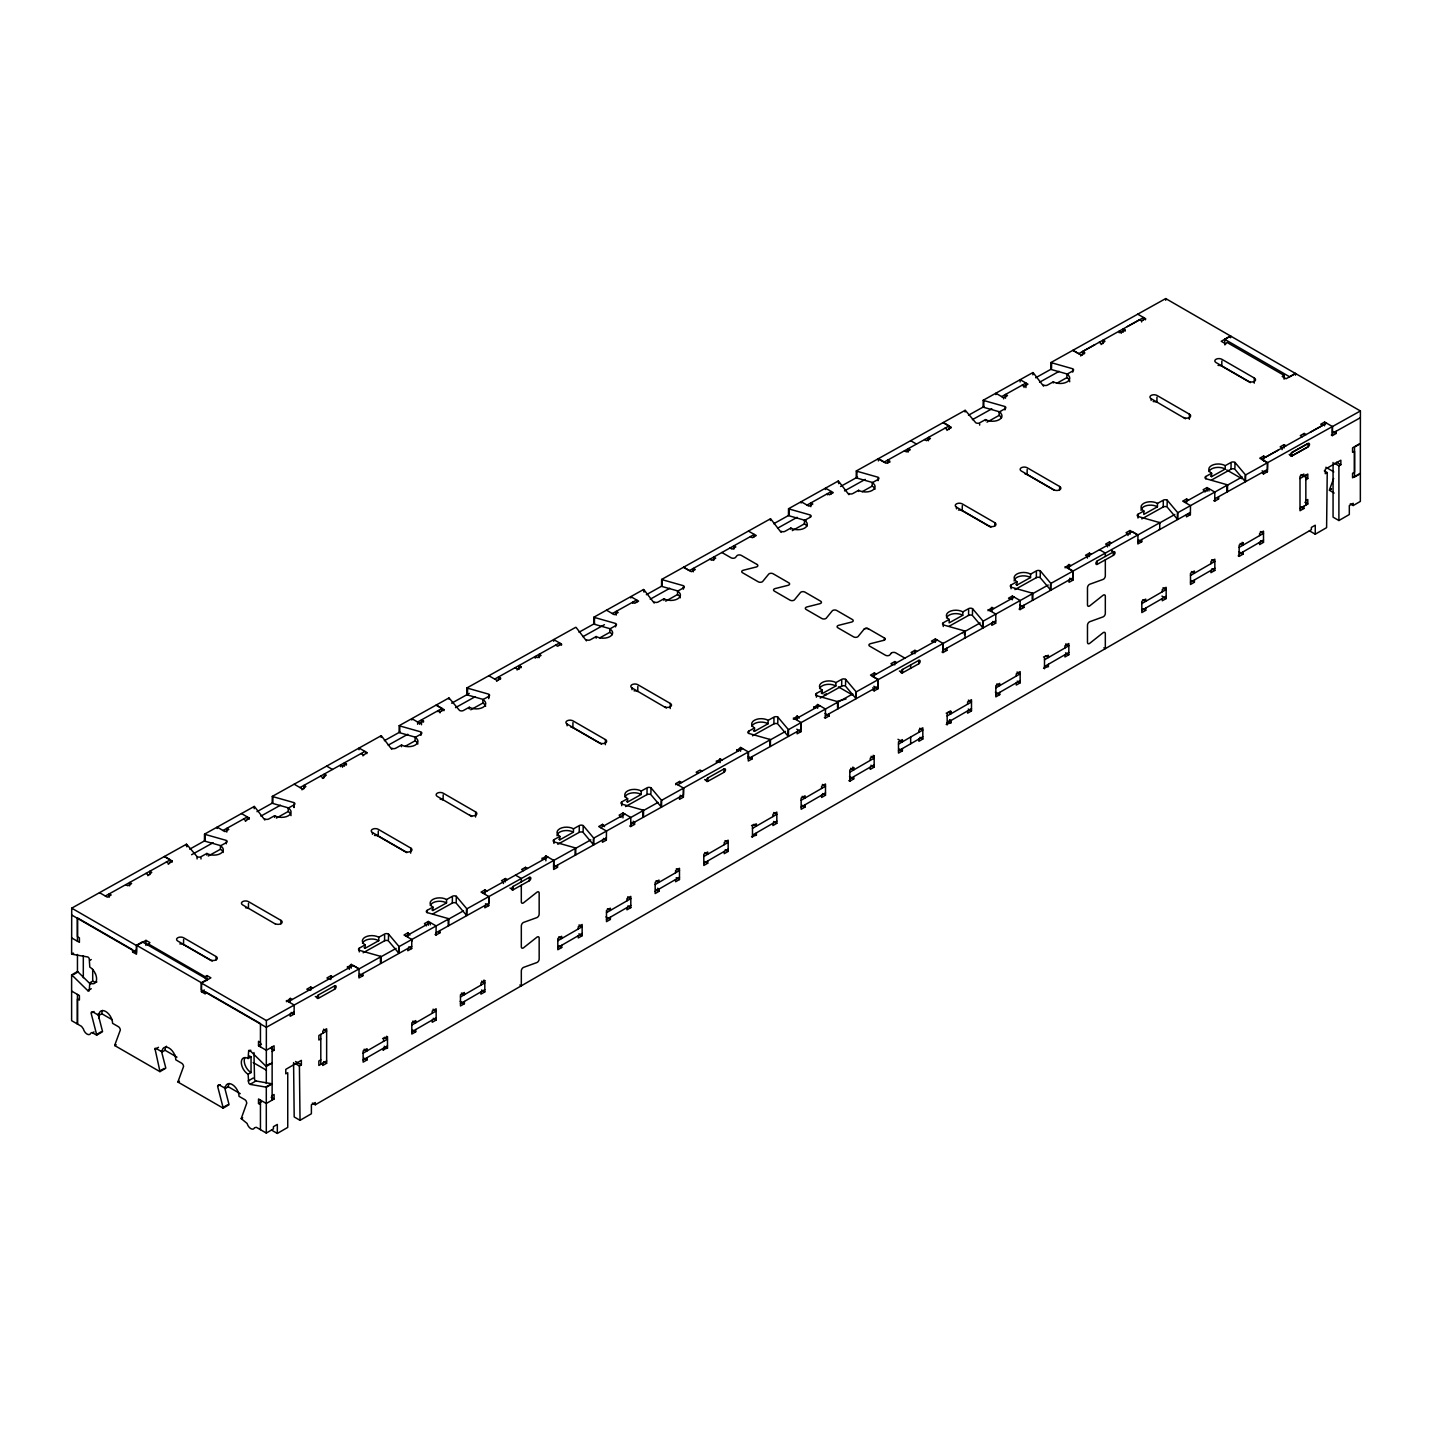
<?xml version="1.0" encoding="UTF-8"?>
<svg xmlns="http://www.w3.org/2000/svg" width="1432" height="1432" viewBox="0 0 1432 1432"><rect width="100%" height="100%" fill="white"/><g stroke="black" fill="none" stroke-linecap="round" stroke-linejoin="round"><path stroke-width="1.5" d="M521.302 881.861L521.32 878.496L515.466 875.131M217.127 828.466L217.145 827.105L224.931 831.616L228.816 829.432L226.882 828.322L226.811 832.099M411.79 941.2L411.807 939.499L404.021 935.007L407.923 932.841L409.856 935.096M484.875 905.543L484.839 907.798L488.742 905.633L488.867 896.575L481.062 892.082L484.947 889.916L486.898 891.044M559.554 645.17L559.59 642.896L494.702 679.072M542.03 859.236L545.932 855.942L553.754 860.417L553.629 869.493L557.513 867.309L557.549 865.053M679.556 797.069L679.52 799.342L683.404 797.159L683.547 788.101L675.725 783.626L675.707 784.754M769.736 746.197A2.757 1.557 0.9 0 1 770.362 746.466L770.47 739.664L748.399 751.961L748.292 761.019L752.176 758.853L752.212 756.579M754.234 536.732L754.27 534.458L689.383 570.616L683.547 567.233L691.388 571.708L695.29 569.524L693.339 568.414L693.285 571.816M801.132 724.27L801.061 729.371L748.292 758.763L748.399 751.961L740.613 747.468L736.692 750.78M873.216 690.313L874.182 690.868L874.218 688.595L872.768 687.754M874.182 690.868L878.085 688.702L878.21 679.627L870.495 675.098L874.379 672.933L876.33 674.06M941.988 651.99L942.972 652.545L943.097 643.487L935.382 638.941L931.498 641.106L933.431 642.234M942.972 652.545L946.856 650.379L946.892 648.105M1143.577 319.784L1143.613 317.528L1127.396 326.55M1262.559 473.365L1263.543 473.92L1263.561 471.665L1262.111 470.824M1263.543 473.92L1267.427 471.755L1267.553 462.697L1360.4 410.966L1360.346 443.347L1352.56 447.84L1352.56 452.333L1354.511 451.205L1354.511 472.184L1352.56 473.312L1352.56 477.805L1360.346 473.312M1331.33 435.042L1332.315 435.614L1332.44 426.539L1324.618 422.064L1320.734 424.23L1322.685 425.358L1265.584 457.166L1263.633 456.038L1259.748 458.222L1267.535 462.715L1267.427 469.517L1214.73 498.873M1332.315 435.614L1336.199 433.431L1336.235 431.175M95.461 973.867L94.602 972.185A9.63 5.567 60 0 0 89.786 967.101L89.214 958.438A2.757 1.593 60 0 0 87.835 956.988L72.173 954.267A2.775 1.593 60 0 1 71.618 954.034L71.707 908.157L186.446 844.218A2.757 1.557 0.9 0 1 186.93 844.576L197.115 856.676L197.079 858.949M109.19 897.255L109.226 893.854L111.177 894.982L107.293 897.148L99.506 892.655M129.614 885.871L129.668 882.47L131.619 883.598L127.734 885.764L125.783 884.636M147.926 944.834L149.895 942.614L145.992 940.377L136.595 945.621L136.488 952.423L71.6 914.958M145.921 945.478L145.992 940.377M147.818 875.686L151.738 872.392L149.787 871.265L149.734 874.666M168.26 864.302L172.162 861.008L172.144 862.136M170.211 862.136L170.247 859.862L164.411 856.497L172.162 861.008M212.169 961.141L183.529 944.601L183.618 939.499M186.429 845.918L186.446 844.218M186.894 846.849L186.912 845.703M200.981 858.985L200.999 857.858M147.944 943.706L205.044 976.678L206.996 975.586L210.898 977.841L201.482 983.086L201.375 989.888L266.298 1027.335L294.079 1011.851M264.866 820.053L254.699 806.825A2.757 1.557 0.9 0 0 254.234 806.449L204.525 834.14L204.418 840.942A2.757 1.557 0.9 0 0 205.062 841.228L220.922 845.703M205.08 840.083L205.17 834.426A2.757 1.557 0.9 0 1 204.525 834.14M205.027 977.805L205.044 976.678M206.817 855.155L206.852 853.454A9.63 5.459 0.9 0 0 220.474 853.597A9.63 5.459 0.9 0 0 220.474 845.865L226.31 842.625A2.757 1.557 0.9 0 0 226.31 840.405L205.17 834.426M206.924 980.508L206.996 975.586M216.035 959.941L216.089 956.54L183.636 937.799A4.135 2.345 0.9 0 0 177.801 937.745A4.135 2.345 0.9 0 0 177.801 941.057L210.253 959.798A4.135 2.345 0.9 0 0 216.089 959.852A4.135 2.345 0.9 0 0 216.089 956.54M223.177 852.488A9.63 5.459 0.9 0 0 220.421 849.265L220.474 845.865M226.256 843.806L226.292 841.551M245.355 821.359L249.257 818.048L249.24 819.176M247.271 819.193L247.306 816.92L222.98 830.488M248.488 903.359L248.416 908.461A4.135 2.345 0.9 0 0 245.499 907.745M254.198 808.722L254.234 806.449M380.393 963.127A2.757 1.557 0.9 0 1 381.019 963.396L381.127 956.612L266.37 1020.551L266.298 1083.398M391.777 749.348L381.61 736.102A2.757 1.557 0.9 0 0 381.127 735.744L272.295 796.389L272.187 803.191A2.757 1.557 0.9 0 0 272.832 803.459L288.691 807.952M272.85 802.332L272.939 796.657A2.757 1.557 0.9 0 1 272.295 796.389M274.586 817.404L274.622 815.703A9.63 5.459 0.9 0 0 288.244 815.846A9.63 5.459 0.9 0 0 288.244 808.113L294.079 804.856A2.757 1.557 0.9 0 0 294.079 802.654L272.939 796.657M280.923 923.783L280.958 920.382L248.524 901.659A4.135 2.345 0.9 0 0 242.688 901.587A4.135 2.345 0.9 0 0 242.688 904.917L275.141 923.891M291 815.631A9.63 5.459 0.9 0 0 288.19 811.514L288.244 808.113M286.364 1001.684L290.284 998.39L292.235 999.518M290.231 1002.167L290.284 998.39M290.213 1014.017L290.177 1016.273L294.061 1014.107L294.204 1005.031L286.382 1000.556M294.007 807.558L294.061 803.782M294.043 807.129L294.079 804.856M301.937 789.82L305.857 786.526L303.906 785.398L303.853 788.799M310.672 990.407L310.726 987.006L312.659 988.116M318.477 994.882A2.058 1.199 -60 0 0 316.991 997.388A2.058 1.199 -60 0 0 318.423 998.283L334.64 989.243A2.058 1.199 -60 0 0 336.126 986.738A2.058 1.199 -60 0 0 334.694 985.842L318.459 994.9L318.405 998.301L315.291 996.493M322.379 778.435L326.281 775.124L324.348 774.014L324.294 777.415A2.058 1.199 -60 0 0 323.525 778.113M330.774 979.577L330.828 975.801L332.779 976.91M334.623 989.261L334.676 985.86M340.53 766.675L340.565 764.974L342.517 766.084L346.401 763.918L346.383 765.064M342.499 767.23L342.517 766.084M344.414 766.192L344.45 762.791L346.401 763.918M347.35 967.71L351.27 964.398L359.056 968.909L358.949 977.949L362.833 975.783L362.869 973.527M349.301 969.392L349.319 967.692L347.367 966.582M351.216 968.193L351.27 964.398M359.02 749.742L359.056 748.041L366.843 752.534L366.825 753.662M359.289 951.904L359.343 948.127L365.178 944.869A9.63 5.459 0.9 0 1 365.178 937.137A9.63 5.459 0.9 0 1 378.8 937.28L384.653 934.022A2.757 1.557 0.9 0 1 388.537 934.076L398.723 946.176A2.757 1.557 0.9 0 0 399.206 946.534L399.098 953.336A2.757 1.557 0.9 0 1 398.615 952.978L388.43 940.878A2.757 1.557 0.9 0 0 384.546 940.824L363.137 952.763M362.923 755.845L366.843 752.534M378.8 937.28L378.746 940.681L365.124 948.27L365.178 944.869M372.445 834.283L372.463 832.583A4.135 2.345 0.9 0 1 372.463 829.271A4.135 2.345 0.9 0 1 378.317 829.343L410.751 848.066A4.135 2.345 0.9 0 1 410.751 851.378A4.135 2.345 0.9 0 1 404.916 851.324L372.463 832.583M406.831 852.667L378.209 836.145L378.281 831.043M381.109 737.444L381.127 735.744M380.411 962L380.482 956.325L359.343 950.329A2.757 1.557 0.9 0 1 359.343 948.127M384.546 940.824L384.635 935.168M388.448 939.732L388.537 934.076M483.372 699.478L467.494 694.985A2.757 1.557 0.9 0 1 466.868 694.717L466.957 687.915A2.757 1.557 0.9 0 0 467.602 688.183L488.76 694.18A2.757 1.557 0.9 0 1 488.76 696.382L482.906 699.639A9.63 5.459 0.9 0 1 482.906 707.372A9.63 5.459 0.9 0 1 469.284 707.229L463.449 710.487A2.757 1.557 0.9 0 1 459.547 710.451L449.38 698.351A2.757 1.557 0.9 0 0 448.896 697.975L399.188 725.666L399.098 732.468A2.757 1.557 0.9 0 0 399.725 732.754L415.584 737.247M399.743 731.609L399.832 725.952A2.757 1.557 0.9 0 1 399.188 725.666M398.615 952.978L398.705 947.304M401.497 746.698L401.515 744.998A9.63 5.459 0.9 0 0 415.137 745.123A9.63 5.459 0.9 0 0 415.137 737.408L420.99 734.151A2.757 1.557 0.9 0 0 420.99 731.931L399.832 725.952M407.869 936.618L407.923 932.841M407.816 948.467L407.78 950.741L411.682 948.575L411.807 939.499M411.79 720.01L411.807 718.649L419.594 723.142L423.496 720.976L423.478 722.104M410.68 853.168L410.751 848.066M417.84 744.014A9.63 5.459 0.9 0 0 415.083 740.809L415.137 737.408M417.625 724.288L417.661 722.014L441.987 708.464L441.951 710.72M419.576 724.27L419.594 723.142M420.936 735.332L420.972 733.077M421.473 724.753L421.545 719.848L423.496 720.976M426.396 925.878L424.463 923.622L428.365 921.456L436.151 925.949L436.008 935.024L435.042 934.452M448.162 925.376A2.757 1.557 0.9 0 1 448.789 925.645L448.896 918.843A2.757 1.557 0.9 0 0 448.252 918.574L427.112 912.578L427.112 910.376L432.947 907.118A9.63 5.459 0.9 0 1 432.947 899.385A9.63 5.459 0.9 0 1 446.569 899.529L452.423 896.271A2.757 1.557 0.9 0 1 456.307 896.307L466.492 908.407A2.757 1.557 0.9 0 0 466.975 908.783L466.868 915.567A2.757 1.557 0.9 0 1 466.385 915.209L456.199 903.109A2.757 1.557 0.9 0 0 452.315 903.073L432.84 913.92M428.293 925.233L428.365 921.456M430.262 924.839L430.298 922.584L405.972 936.134M446.569 899.529L446.533 902.93L432.894 910.519L432.947 907.118M438.067 711.758L438.085 710.63L440.036 711.758L443.938 709.574L443.92 710.72M440.018 712.885L440.036 711.758M436.008 935.024L439.892 932.841L439.928 930.585M443.168 794.885L443.097 799.987A4.135 2.345 0.9 0 0 440.161 799.271M448.878 699.12L448.896 697.975M448.18 924.231L448.252 918.574M452.315 903.073L452.405 897.399M456.217 901.981L456.307 896.307M467.512 693.858L467.602 688.183M469.266 708.93L469.284 707.229M466.385 915.209L466.474 909.535M475.567 817.028L475.639 811.926L443.186 793.185A4.135 2.345 0.9 0 0 437.351 793.131A4.135 2.345 0.9 0 0 437.351 796.443L471.719 816.509M485.609 706.262A9.63 5.459 0.9 0 0 482.87 703.04L482.906 699.639M484.893 893.693L484.947 889.916M488.706 697.581L488.742 695.308M488.724 698.655L488.76 696.382M488.849 896.593L488.742 903.377L436.044 932.751M496.618 681.346L500.52 678.052L500.502 679.18M498.533 680.325L498.569 676.924L500.52 678.052M503.42 883.526L503.438 881.826L501.504 880.698L505.389 878.532L507.34 879.66M505.335 881.933L505.389 878.532M513.157 886.426A2.058 1.199 -60 0 0 511.672 888.932A2.058 1.199 -60 0 0 513.103 889.809L529.285 880.787A2.058 1.199 -60 0 0 530.807 878.264A2.058 1.199 -60 0 0 529.375 877.368L513.157 886.426L513.068 889.827L509.953 888.037M517.059 669.961L520.962 666.668L520.944 667.795M518.957 668.941L519.01 665.54L520.962 666.668M525.49 868.454L525.508 867.327L527.441 868.454M529.285 880.787L529.339 877.386M535.21 658.201L535.228 656.5L537.179 657.628L541.081 655.462L539.13 654.335L539.076 657.736M545.861 860.847L545.932 855.942M553.701 641.268L553.719 639.567L575.789 627.27A2.757 1.557 0.9 0 1 576.273 627.646L586.44 640.874M553.951 843.43L554.005 839.653L559.858 836.413A9.63 5.459 0.9 0 1 559.858 828.681A9.63 5.459 0.9 0 1 573.48 828.824L579.316 825.566A2.757 1.557 0.9 0 1 583.218 825.602L593.385 837.702A2.757 1.557 0.9 0 0 593.868 838.06L593.761 844.862A2.757 1.557 0.9 0 1 593.295 844.504L583.11 832.404A2.757 1.557 0.9 0 0 579.208 832.368L557.8 844.289M553.719 860.435L553.629 867.237L606.38 837.845M561.487 645.206L561.505 644.06L553.719 639.567L466.957 687.915M573.48 828.824L573.427 832.207L559.805 839.814L559.858 836.413M567.108 725.827L567.144 724.127A4.135 2.345 0.9 0 1 567.144 720.815A4.135 2.345 0.9 0 1 572.979 720.869L605.432 739.592A4.135 2.345 0.9 0 1 605.432 742.922A4.135 2.345 0.9 0 1 599.578 742.85L567.144 724.127M601.512 744.192L572.872 727.671L572.961 722.569M575.073 853.526L575.163 847.851L554.005 841.873A2.757 1.557 0.9 0 1 554.005 839.653M575.163 847.851A2.757 1.557 0.9 0 1 575.807 848.138L575.7 854.94A2.757 1.557 0.9 0 0 575.055 854.653M579.208 832.368L579.298 826.694M583.128 831.276L583.218 825.602M654.209 603.105L644.042 589.877A2.757 1.557 0.9 0 0 643.559 589.519L593.868 617.21L593.761 624.012A2.757 1.557 0.9 0 0 594.405 624.28L610.265 628.773M594.423 623.153L594.513 617.478A2.757 1.557 0.9 0 1 593.868 617.21M593.295 844.504L593.367 838.83M596.159 638.225L596.195 636.524A9.63 5.459 0.9 0 0 609.817 636.667A9.63 5.459 0.9 0 0 609.817 628.934L615.653 625.677A2.757 1.557 0.9 0 0 615.653 623.475L594.513 617.478M602.568 825.512L602.586 824.367L604.519 826.622M602.496 840.011L602.46 842.267L606.345 840.101L606.488 831.043L598.701 826.533L602.586 824.367M605.342 744.694L605.432 739.592M612.18 634.662A9.63 5.459 0.9 0 0 609.764 632.335L609.817 628.934M615.599 626.876L615.635 624.603M616.154 615.151L616.225 611.375L618.159 612.502L614.274 614.668L606.488 610.175M621.058 817.404L619.143 815.148L623.027 812.982L630.814 817.475L630.689 826.55L629.704 825.978M621.721 805.679L621.774 801.902L627.628 798.644A9.63 5.459 0.9 0 1 627.628 790.912A9.63 5.459 0.9 0 1 641.25 791.055L647.085 787.797A2.757 1.557 0.9 0 1 650.987 787.833L661.154 799.933A2.757 1.557 0.9 0 0 661.638 800.309L661.53 807.111A2.757 1.557 0.9 0 1 661.065 806.735L650.88 794.635A2.757 1.557 0.9 0 0 646.978 794.599L625.569 806.538M622.956 817.905L623.027 812.982M641.25 791.055L641.196 794.456L627.574 802.045L627.628 798.644M630.796 597.985L630.814 596.625L638.6 601.118L634.716 603.284L632.765 602.156L632.747 603.284M631.995 689.669L632.031 687.969A4.135 2.345 0.9 0 1 632.031 684.657A4.135 2.345 0.9 0 1 637.867 684.711L670.301 703.452A4.135 2.345 0.9 0 1 670.301 706.764A4.135 2.345 0.9 0 1 664.466 706.71M636.613 602.263L636.649 599.99L612.323 613.54M630.689 826.55L634.573 824.385L634.609 822.111L633.141 821.27M637.831 686.411L637.759 691.513A4.135 2.345 0.9 0 0 634.036 690.833M643.559 590.646L643.559 589.519M644.006 592.15L644.024 591.004M642.843 815.757L642.932 810.1L621.774 804.104A2.757 1.557 0.9 0 1 621.774 801.902M642.932 810.1A2.757 1.557 0.9 0 1 643.577 810.369L643.469 817.171A2.757 1.557 0.9 0 0 642.825 816.902M646.978 794.599L647.067 788.942M650.898 793.507L650.987 787.833M781.102 532.4L770.935 519.172A2.757 1.557 0.9 0 0 770.47 518.796L661.638 579.441L661.53 586.243A2.757 1.557 0.9 0 0 662.175 586.529L678.034 591.022M662.193 585.384L662.282 579.727A2.757 1.557 0.9 0 1 661.638 579.441M663.929 600.456L663.965 598.773A9.63 5.459 0.9 0 0 677.587 598.898A9.63 5.459 0.9 0 0 677.587 591.165L683.422 587.925A2.757 1.557 0.9 0 0 683.422 585.706L662.282 579.727M661.065 806.735L661.154 801.079M670.23 708.554L670.301 703.452M680.29 597.788A9.63 5.459 0.9 0 0 677.533 594.566L677.587 591.165M679.609 782.588L679.627 781.442L681.56 782.57M683.404 586.852L683.368 589.107L683.422 587.925M683.512 788.119L683.422 794.921L630.707 824.277M707.82 777.952A2.058 1.199 -60 0 0 706.334 780.458A2.058 1.199 -60 0 0 707.766 781.353L723.966 772.331L724.019 768.93L707.82 777.952L707.748 781.353L704.634 779.563M713.727 560.413L713.78 557.012L715.714 558.14L711.829 560.306L709.878 559.196M716.269 762.164L720.171 758.853L722.122 759.98M720.117 762.63L720.171 758.853M733.846 549.208L733.9 545.807L735.851 546.935L731.949 549.1L730.016 547.973M740.559 751.245L740.613 747.468M770.47 739.664A2.757 1.557 0.9 0 0 769.825 739.395L748.685 733.399L748.685 731.197L754.521 727.939A9.63 5.459 0.9 0 1 754.521 720.207A9.63 5.459 0.9 0 1 768.143 720.35L773.978 717.092A2.757 1.557 0.9 0 1 777.88 717.128L788.065 729.228A2.757 1.557 0.9 0 0 788.531 729.604L788.441 736.406A2.757 1.557 0.9 0 1 787.958 736.03L777.773 723.93A2.757 1.557 0.9 0 0 773.889 723.894L752.48 735.815M768.143 720.35L768.089 723.751L754.467 731.34L754.521 727.939M770.434 520.496L770.47 518.796M769.754 745.052L769.825 739.395M773.889 723.894L773.978 718.22M777.791 722.802L777.88 717.128M848.872 494.649L838.722 481.403A2.757 1.557 0.9 0 0 838.239 481.045L788.531 508.736L788.441 515.538A2.757 1.557 0.9 0 0 789.068 515.806L806.001 520.604M789.086 514.679L789.175 509.004A2.757 1.557 0.9 0 1 788.531 508.736M787.958 736.03L788.048 730.374M790.84 529.196L790.858 528.05A9.63 5.459 0.9 0 0 804.48 528.193A9.63 5.459 0.9 0 0 804.48 520.46L810.333 517.203A2.757 1.557 0.9 0 0 810.315 515.001L789.175 509.004M793.346 719.204L797.266 715.91L799.199 718.166M797.212 719.687L797.266 715.91M797.159 731.537L797.123 733.811L801.025 731.627L801.15 722.569L793.364 718.076M801.132 503.062L801.15 501.701L808.937 506.194L812.839 504.028L810.888 502.9L810.834 506.695M806.86 526.188A9.63 5.459 0.9 0 0 804.426 523.861L804.48 520.46M810.297 517.274L810.315 516.129M813.788 707.82L817.708 704.508L825.494 709.019L825.351 718.076L824.385 717.522M816.401 697.205L816.455 693.428L822.29 690.17A9.63 5.459 0.9 0 1 822.29 682.455A9.63 5.459 0.9 0 1 835.912 682.581L841.765 679.323A2.757 1.557 0.9 0 1 845.65 679.377L855.835 691.477A2.757 1.557 0.9 0 0 856.3 691.835L856.211 698.637A2.757 1.557 0.9 0 1 855.727 698.279L845.542 686.179A2.757 1.557 0.9 0 0 841.658 686.125L820.25 698.064M817.636 708.285L817.708 704.508M835.912 682.581L835.858 685.982L822.237 693.571L822.29 690.17M825.458 489.511L825.494 488.151L833.281 492.644L829.379 494.81L827.428 493.682L827.41 494.828M831.294 493.789L831.33 491.516L807.004 505.084M825.351 718.076L829.253 715.91L829.271 713.637M838.221 482.172L838.239 481.045M838.687 483.676L838.705 482.548M837.523 707.301L837.595 701.626L816.455 695.648A2.757 1.557 0.9 0 1 816.455 693.428M837.595 701.626A2.757 1.557 0.9 0 1 838.239 701.913L838.132 708.715A2.757 1.557 0.9 0 0 837.505 708.428M841.658 686.125L841.748 680.468M845.56 685.033L845.65 679.377M1000.664 412.13L983.748 407.35A2.757 1.557 0.9 0 1 983.104 407.064L983.211 400.262A2.757 1.557 0.9 0 0 983.856 400.548L1004.996 406.527A2.757 1.557 0.9 0 1 1004.996 408.747L999.16 412.004A9.63 5.459 0.9 0 1 999.16 419.719A9.63 5.459 0.9 0 1 985.538 419.594L979.685 422.834A2.757 1.557 0.9 0 1 975.801 422.798L965.616 410.698A2.757 1.557 0.9 0 0 965.132 410.34L856.3 470.967L856.211 477.769A2.757 1.557 0.9 0 0 856.837 478.055L872.697 482.548M856.855 476.928L856.945 471.253A2.757 1.557 0.9 0 1 856.3 470.967M858.609 491.427L858.627 490.299A9.63 5.459 0.9 0 0 872.249 490.442A9.63 5.459 0.9 0 0 872.249 482.709L878.102 479.452A2.757 1.557 0.9 0 0 878.102 477.25L856.945 471.253M855.727 698.279L855.817 692.605M874.952 489.314A9.63 5.459 0.9 0 0 872.195 486.11L872.249 482.709M874.326 676.334L874.379 672.933M878.085 478.377L878.049 480.651L878.102 479.452M878.389 460.925L878.425 458.652L884.26 462.035L949.148 425.877L949.094 429.51M887.876 463.395L887.912 459.994L889.845 462.25M894.767 664.949L894.821 661.548L896.772 662.676M902.554 669.442L902.5 672.843L899.385 671.035M910.609 668.314L910.68 664.913M914.905 653.726L914.941 650.325L916.892 651.453M918.735 663.804L918.789 660.403L902.5 669.478A2.058 1.199 -60 0 0 901.014 672.002A2.058 1.199 -60 0 0 902.446 672.879L918.735 663.804A2.058 1.199 -60 0 0 920.149 661.316A2.058 1.199 -60 0 0 918.717 660.438M928.419 440.788L928.473 437.387L930.424 438.514L926.522 440.68L924.571 439.57M935.329 642.342L935.382 638.941M943.294 626.5L943.348 622.723L949.201 619.465A9.63 5.459 0.9 0 1 949.201 611.732A9.63 5.459 0.9 0 1 962.823 611.876L968.659 608.618A2.757 1.557 0.9 0 1 972.543 608.672L982.728 620.754A2.757 1.557 0.9 0 0 983.211 621.13L983.104 627.932A2.757 1.557 0.9 0 1 982.638 627.556L972.453 615.474A2.757 1.557 0.9 0 0 968.551 615.42L949.094 626.267M943.169 643.433L943.079 650.235L995.723 620.897M946.946 430.441L950.848 427.13L950.83 428.257M949.201 619.465L949.148 622.866L962.769 615.277L962.823 611.876M956.451 508.879L956.487 507.179A4.135 2.345 0.9 0 1 956.487 503.867A4.135 2.345 0.9 0 1 962.322 503.939L994.775 522.662A4.135 2.345 0.9 0 1 994.775 525.974A4.135 2.345 0.9 0 1 988.921 525.92L956.487 507.179M990.854 527.262L962.214 510.741L962.304 505.639M965.114 412.04L965.132 410.34M964.452 634.698L964.506 630.921L943.348 624.925A2.757 1.557 0.9 0 1 943.348 622.723M964.506 630.921A2.757 1.557 0.9 0 1 965.132 631.19L965.043 637.992A2.757 1.557 0.9 0 0 964.398 637.723M968.551 615.42L968.641 609.764M972.471 614.328L972.543 608.672M979.649 425.107L979.667 423.979M983.766 406.205L983.856 400.548M982.638 627.556L982.71 621.9M985.52 420.722L985.538 419.594M988.026 610.73L991.928 607.437L993.88 608.564M991.875 611.213L991.928 607.437M991.839 623.063L991.803 625.337L995.688 623.171L995.831 614.095L988.044 609.602M995.813 394.606L995.831 393.245L1003.617 397.738L1007.502 395.572L1005.568 394.444L1005.497 398.221M994.721 526.063L994.775 522.662M1001.523 417.732A9.63 5.459 0.9 0 0 999.106 415.405L999.16 412.004M1003.599 398.866L1003.617 397.738M1004.942 409.928L1004.978 407.673M1011.064 588.749L1011.117 584.954L1016.971 581.714A9.63 5.459 0.9 0 1 1016.971 573.981A9.63 5.459 0.9 0 1 1030.592 574.125L1036.428 570.867A2.757 1.557 0.9 0 1 1040.312 570.903L1050.497 583.003A2.757 1.557 0.9 0 0 1050.981 583.361L1050.873 590.163A2.757 1.557 0.9 0 1 1050.408 589.805L1040.223 577.705A2.757 1.557 0.9 0 0 1036.321 577.669L1014.912 589.59M1012.317 599.829L1012.37 596.052L1020.157 600.545L1020.032 609.602L1019.047 609.048M1030.592 574.125L1030.539 577.526L1016.917 585.115L1016.971 581.714M1020.121 381.95L1020.157 379.677L1027.943 384.17L1024.059 386.354L1022.108 385.226M1024.041 387.481L1024.059 386.354M1025.938 387.589L1026.01 383.042L1001.666 396.61M1020.032 609.602L1023.916 607.437L1023.952 605.181M1053.827 490.012L1027.102 474.583L1027.174 469.481M1032.884 374.844L1032.902 372.571L983.211 400.262M1032.186 598.827L1032.275 593.152L1011.117 587.174A2.757 1.557 0.9 0 1 1011.117 584.954M1032.275 593.152A2.757 1.557 0.9 0 1 1032.919 593.439L1032.812 600.241A2.757 1.557 0.9 0 0 1032.168 599.954M1036.321 577.669L1036.41 571.995M1040.241 576.577L1040.312 570.903M1043.552 386.175L1033.385 372.947A2.757 1.557 0.9 0 0 1032.902 372.571M1360.4 410.966L1165.72 298.572L1050.981 362.511L1050.873 369.313A2.757 1.557 0.9 0 0 1051.518 369.581L1068.433 374.379M1051.536 368.454L1051.625 362.779A2.757 1.557 0.9 0 1 1050.981 362.511M1053.29 382.953L1053.308 381.825A9.63 5.459 0.9 0 0 1066.929 381.968A9.63 5.459 0.9 0 0 1066.929 374.235L1072.765 370.978A2.757 1.557 0.9 0 0 1072.765 368.776L1051.625 362.779M1050.408 589.805L1050.479 584.131M1059.591 489.905L1059.644 486.504L1027.209 467.781A4.135 2.345 0.9 0 0 1021.356 467.727A4.135 2.345 0.9 0 0 1021.356 471.038L1053.809 489.762A4.135 2.345 0.9 0 0 1059.644 489.833A4.135 2.345 0.9 0 0 1059.644 486.504M1069.686 381.753A9.63 5.459 0.9 0 0 1066.876 377.636L1066.929 374.235M1065.05 567.824L1068.97 564.512L1070.903 565.64M1068.916 568.289L1068.97 564.512M1069.095 580.014L1069.06 582.287L1072.962 580.121L1073.087 571.046L1067.252 567.681L1132.139 531.523L1137.975 534.906L1137.831 543.963L1141.734 541.797L1141.769 539.524M1072.747 369.904L1072.747 372.123M1080.623 355.942L1084.543 352.648L1084.525 353.776M1082.538 354.921L1082.592 351.52L1139.693 319.712L1141.626 320.822L1145.528 318.656L1145.511 319.801M1087.425 558.122L1087.461 556.422L1085.51 555.294L1089.394 553.128L1091.345 554.256M1089.358 556.529L1089.394 553.128M1101.065 344.557L1104.967 341.264L1103.034 340.136L1102.98 343.537M1107.545 546.917L1107.562 545.216L1105.629 544.088L1109.514 541.923L1111.465 543.05M1109.46 545.699L1109.514 541.923M1113.308 555.383L1113.362 551.982L1111.894 551.141M1119.215 332.797L1119.251 331.096L1121.202 332.224L1125.087 330.04L1125.069 331.186M1121.184 333.352L1121.202 332.224M1123.082 332.331L1123.136 328.93L1125.087 330.04M1127.986 535.532L1128.004 533.832L1126.053 532.704L1129.955 530.538L1137.742 535.031M1129.902 534.315L1129.955 530.538M1137.975 518.026L1138.028 514.249L1143.864 511.009A9.63 5.459 0.9 0 1 1143.864 503.276A9.63 5.459 0.9 0 1 1157.486 503.402L1163.321 500.162A2.757 1.557 0.9 0 1 1167.223 500.198L1177.408 512.298A2.757 1.557 0.9 0 0 1177.874 512.656L1177.784 519.458A2.757 1.557 0.9 0 1 1177.301 519.1L1167.116 507A2.757 1.557 0.9 0 0 1163.232 506.964L1141.823 518.885M1141.608 321.967L1141.626 320.822M1143.864 511.009L1143.81 514.41L1157.432 506.803L1157.486 503.402M1151.131 400.423L1151.149 398.723A4.135 2.345 0.9 0 1 1151.149 395.411A4.135 2.345 0.9 0 1 1157.002 395.465L1189.437 414.188A4.135 2.345 0.9 0 1 1189.437 417.5A4.135 2.345 0.9 0 1 1183.602 417.446M1156.966 397.165L1156.895 402.267A4.135 2.345 0.9 0 0 1153.172 401.587M1159.15 523.593L1159.168 522.447L1138.028 516.469A2.757 1.557 0.9 0 1 1138.028 514.249M1159.168 522.447A2.757 1.557 0.9 0 1 1159.813 522.734L1159.705 529.536A2.757 1.557 0.9 0 0 1159.24 529.321M1165.702 300.272L1165.72 298.572M1163.232 506.964L1163.303 501.29M1167.134 505.854L1167.223 500.198M1177.301 519.1L1177.39 513.426M1186.502 514.607L1186.466 516.862L1190.368 514.697L1190.493 505.639L1182.707 501.128L1186.609 498.963L1188.56 500.09M1186.555 502.739L1186.609 498.963M1189.366 419.29L1189.437 414.188M1205.082 491.999L1203.149 489.744L1207.051 487.578L1214.837 492.071L1214.694 501.146L1213.727 500.573M1205.762 478.753L1205.798 476.498L1211.633 473.24A9.63 5.459 0.9 0 1 1211.633 465.507A9.63 5.459 0.9 0 1 1225.255 465.651L1231.09 462.393A2.757 1.557 0.9 0 1 1234.993 462.429L1245.178 474.529A2.757 1.557 0.9 0 0 1245.643 474.905L1245.554 481.707A2.757 1.557 0.9 0 1 1245.07 481.331L1234.885 469.231A2.757 1.557 0.9 0 0 1231.001 469.195L1211.526 480.042M1206.979 491.355L1207.051 487.578M1208.966 490.961L1209.002 488.706L1184.658 502.256M1225.255 465.651L1225.201 469.052L1211.579 476.641L1211.633 473.24M1214.694 501.146L1218.596 498.963L1218.632 496.707M1250.404 382.648L1221.764 366.109L1221.854 361.007M1225.076 344.665L1227.045 342.445L1284.146 375.417L1284.092 379.194M1226.866 490.353L1226.938 484.696L1205.798 478.7A2.757 1.557 0.9 0 1 1205.798 476.498M1226.938 484.696A2.757 1.557 0.9 0 1 1227.582 484.965L1227.475 491.767A2.757 1.557 0.9 0 0 1226.848 491.498M1230.589 337.737L1230.607 336.037L1221.21 341.281L1225.094 343.519M1231.001 469.195L1231.09 463.52M1234.903 468.103L1234.993 462.429M1245.07 481.331L1245.16 475.675M1254.253 383.15L1254.325 378.048L1221.872 359.307A4.135 2.345 0.9 0 0 1216.037 359.253A4.135 2.345 0.9 0 0 1216.037 362.565L1248.489 381.306A4.135 2.345 0.9 0 0 1254.325 381.36A4.135 2.345 0.9 0 0 1254.325 378.048M1263.561 460.961L1263.633 456.038M1282.105 449.648L1282.123 447.947L1280.172 446.82L1284.074 444.654L1286.026 445.782M1284.021 448.055L1284.074 444.654M1291.789 455.949A2.058 1.199 -60 0 1 1290.357 455.054A2.058 1.199 -60 0 1 1291.843 452.548L1308.06 443.49L1307.971 446.909L1291.754 455.949L1291.807 452.548L1308.025 443.508A2.058 1.199 -60 0 1 1309.492 444.385A2.058 1.199 -60 0 1 1308.007 446.891L1291.789 455.949L1289.194 454.445M1295.477 375.202L1295.495 373.501L1286.097 378.746L1282.195 376.491L1284.146 375.417M1304.176 434.576L1304.194 433.449L1306.127 434.576M1324.564 425.841L1324.618 422.064M1332.404 426.557L1332.315 433.359L1360.346 417.732M271.489 1130.063L277.325 1133.428L277.325 1124.442L273.423 1126.68L273.423 1128.935L266.298 1133.052L256.346 1127.306L254.502 1127.754A5.513 3.186 60 0 1 250.833 1128.631A5.513 3.186 60 0 1 247.163 1123.511L241.22 1118.589L246.787 1103.07L246.215 1101.154A2.757 1.593 60 0 0 244.854 1099.687L239.001 1096.321A9.63 5.567 60 0 0 237.855 1091.291L237.014 1089.609A9.63 5.567 60 0 0 226.524 1084.74A9.576 5.531 60 0 0 225.379 1088.445L219.544 1085.08A2.775 1.593 60 0 0 218.47 1084.83L217.592 1086.208L223.07 1107.455A2.739 1.575 60 0 1 223.159 1108.153L228.995 1104.77A2.739 1.575 60 0 0 228.923 1104.09L224.52 1087.085M98.056 1014.071L102.442 1031.076A2.739 1.575 60 0 1 102.513 1031.756L96.678 1035.139A2.739 1.575 60 0 0 96.606 1034.441L91.111 1013.194A2.775 1.593 60 0 1 93.08 1012.048L98.898 1015.431A9.666 5.585 60 0 1 100.061 1011.726L100.902 1011.028A9.666 5.585 60 0 1 111.428 1018.295A9.576 5.531 60 0 1 112.537 1023.307L118.373 1026.672A2.775 1.593 60 0 1 119.447 1027.657L120.002 1028.641A2.775 1.593 60 0 1 120.324 1030.056L114.829 1044.966A2.739 1.575 60 0 0 114.757 1045.575L159.919 1071.637L165.754 1068.272A2.739 1.575 60 0 0 165.682 1067.574L161.297 1050.569M174.614 1054.775A9.576 5.531 60 0 1 175.76 1059.805L181.613 1063.188A2.757 1.593 60 0 1 182.992 1064.638L183.242 1065.139A2.685 1.557 60 0 1 183.547 1066.554L178.069 1081.482A2.739 1.575 60 0 0 177.998 1082.073L223.159 1108.153M1333.639 478.521L1329.523 489.708A2.757 1.593 60 0 0 1329.451 490.299L1333.55 492.68A2.757 1.593 60 0 1 1334.123 493.109M891.241 653.225L889.827 654.943A2.757 1.557 0.9 0 1 885.477 655.247L869.725 646.172A2.757 1.557 0.9 0 1 870.352 643.702L883.598 640.373A2.757 1.557 0.9 0 0 884.242 637.902L868.49 628.827A2.757 1.557 0.9 0 0 864.14 629.131L858.037 636.578A2.757 1.557 0.9 0 1 853.669 636.9L837.917 627.825A2.757 1.557 0.9 0 1 838.561 625.337L851.807 622.007A2.757 1.557 0.9 0 0 852.434 619.555L836.7 610.462A2.757 1.557 0.9 0 0 832.332 610.766L826.228 618.23A2.757 1.557 0.9 0 1 821.879 618.534L806.127 609.459A2.757 1.557 0.9 0 1 806.771 606.989L820.017 603.66A2.757 1.557 0.9 0 0 820.643 601.189L804.891 592.096A2.757 1.557 0.9 0 0 800.542 592.418L794.438 599.865A2.757 1.557 0.9 0 1 790.07 600.187L774.336 591.094A2.757 1.557 0.9 0 1 774.963 588.624L788.209 585.294A2.757 1.557 0.9 0 0 788.835 582.842L773.101 573.749A2.757 1.557 0.9 0 0 768.733 574.071L762.647 581.517A2.757 1.557 0.9 0 1 758.28 581.822L742.528 572.746A2.757 1.557 0.9 0 1 743.172 570.276L756.418 566.947A2.757 1.557 0.9 0 0 757.045 564.477M521.302 885.245L521.32 901.892A2.757 1.593 -60 0 0 523.575 902.804L536.893 892.243A2.757 1.593 -60 0 1 539.166 893.156L539.166 914.081A2.757 1.593 -60 0 1 536.893 917.608L523.575 922.405A2.757 1.593 -60 0 0 521.32 925.931L521.32 946.856A2.757 1.593 -60 0 0 523.575 947.769L536.893 937.208A2.757 1.593 -60 0 1 539.166 938.121L539.166 959.028A2.757 1.593 -60 0 1 536.893 962.555L523.575 967.37A2.757 1.593 -60 0 0 521.32 970.896L521.32 985.825L519.852 984.983M71.618 954.034L73.086 953.193M72.173 954.267L73.641 953.426M89.786 960.353L91.254 959.512M96.678 1035.139L92.006 1032.526L90.735 1033.206A5.513 3.186 60 0 1 87.066 1034.083A5.513 3.186 60 0 1 83.396 1028.964L81.57 1026.404L71.618 1020.658L71.618 974.906L77.453 971.54A2.739 1.575 60 0 1 78.008 971.952L90.556 984.249M73.641 974.476L78.008 971.952M136.505 945.245L142.341 941.862L207.246 979.327L201.393 982.71L136.505 945.245L136.505 954.231L132.621 951.994L132.621 949.738L77.453 917.894L77.453 936.743L79.404 937.871L79.404 942.363L71.618 937.871M132.621 951.994L135.539 950.293M71.618 974.906A2.739 1.575 60 0 1 72.173 975.317L87.835 990.693A2.757 1.593 60 0 0 89.214 990.837L89.786 982.835L92.704 981.153A9.648 5.567 60 0 0 96.893 981.904M87.835 990.693L91.254 988.724M1224.736 344.718L1224.736 339.33L1230.571 335.947M91.845 1012.764L94.047 1011.493M98.898 1015.431L101.833 1013.749A9.684 5.585 60 0 1 102.639 1010.473M92.579 1032.758L94.047 1031.917M96.606 1034.441L100.974 1031.917M201.393 982.71L201.393 991.696L204.311 990.013M114.757 1045.575L116.207 1044.716M1295.459 373.412L1289.623 376.795L1224.736 339.33M155.086 1049.28L158.487 1047.311M159.919 1071.637A2.739 1.575 60 0 0 159.847 1070.957L154.924 1048.439A2.757 1.593 60 0 1 156.303 1048.564L162.138 1051.947L165.056 1050.265A9.684 5.585 60 0 1 166.506 1046.237M159.847 1070.957L164.215 1068.415M177.998 1082.073L179.447 1081.232M248.846 1051.339L250.797 1050.211M272.134 1051.41L274.085 1050.283L274.085 1045.79L266.298 1050.283L258.512 1045.772L261.43 1044.089M248.112 1074.233A9.63 5.567 60 0 1 243.297 1069.149L242.455 1067.466A9.63 5.567 60 0 1 242.455 1058.749L243.297 1058.033A9.63 5.567 60 0 1 248.13 1058.516L251.048 1056.816L251.048 1072.55L248.112 1074.233L248.685 1082.896A2.757 1.593 60 0 0 250.063 1084.364L265.869 1087.103A2.81 1.629 60 0 1 266.298 1087.3L272.134 1083.934A2.81 1.629 60 0 0 271.704 1083.738L255.916 1080.981A2.757 1.593 60 0 1 254.538 1079.531L253.965 1052.574M218.326 1085.778L220.277 1084.668M225.379 1088.445L228.297 1086.763A9.559 5.513 60 0 1 229.12 1083.505M267.193 1065.175L270.111 1063.493M248.112 1080.981L253.231 1078.027M320.804 1038.88L318.853 1040.008L318.853 1035.515L326.639 1031.022L323.525 1029.214M250.797 1083.934L255.916 1080.981M1300.005 478.521L1307.792 474.028L1307.792 478.521L1305.841 479.648M223.07 1107.455L227.455 1104.931M295.028 1063.439L299.413 1065.981L301.364 1064.853L301.364 1060.36L285.791 1069.346L285.791 1073.839L287.743 1072.729L287.743 1127.414L277.325 1133.428M1309.403 530.807L1315.256 534.19L1326.605 527.638L1327.231 472.578L1325.28 473.706L1325.28 469.195L1340.853 460.209L1340.853 464.702L1338.902 465.83L1334.534 463.306M265.743 1087.067L270.111 1084.543M320.804 1059.859L318.853 1060.987L318.853 1065.48L326.639 1060.987M322.755 1033.26L322.755 1031.022L326.639 1028.767L326.639 1063.242L322.755 1065.48L322.755 1063.242M272.134 1095.605L274.085 1094.495L274.085 1098.988L266.298 1103.481L258.512 1098.971L258.512 1103.463L261.43 1101.781M1305.841 500.627L1307.792 499.5L1307.792 503.992L1300.005 508.503M1330.507 489.153L1331.474 488.58M241.22 1118.589L242.688 1117.748M1329.451 490.299L1331.402 489.189M1360.346 473.652L1354.511 477.017L1354.511 447.035L1360.346 443.669L1360.346 501.415L1353.204 505.532L1350.287 503.849M382.613 1038.558L387.481 1036.858L387.481 1048.099L382.613 1049.799M480.919 991.911L480.919 994.148L484.804 991.911L484.804 980.669L480.919 982.925L480.919 985.162M751.514 825.566L756.382 823.883L756.382 826.121L753.465 824.438M850.787 768.25L853.723 769.933L853.723 767.677L849.82 769.933L849.82 781.174L848.854 780.601M870.262 767.122L870.262 769.378L874.164 767.122L874.164 755.881L870.262 758.137L870.262 760.374M946.194 713.172L951.045 711.489L951.045 713.727L948.127 712.044M1043.516 656.984L1048.385 655.283L1048.385 657.539L1045.467 655.856M1240.148 543.462L1243.066 545.144L1243.066 542.889L1239.163 545.144L1239.163 556.386L1238.197 555.831M1303.89 506.248L1303.89 508.503L1300.005 510.741L1300.005 476.283L1303.89 474.028L1303.89 476.283L1300.972 474.583M363.137 1053.164L387.481 1039.113L384.367 1037.323M411.807 1025.061L436.151 1011.01L433.037 1009.22M460.478 996.958L484.804 982.925L481.689 981.117M557.818 940.77L582.144 926.719L579.029 924.929M606.488 912.667L630.814 898.616L627.699 896.826M655.158 884.564L679.484 870.531L676.369 868.723M703.81 856.479L728.154 842.428L725.04 840.62M752.48 828.376L776.824 814.325L773.71 812.535M801.15 800.273L825.494 786.222L822.38 784.432M849.82 772.188L874.164 758.137L871.05 756.329M898.49 744.085L922.817 730.034L919.702 728.226M947.161 715.982L971.487 701.931L968.372 700.141M995.831 687.879L1020.157 673.828L1017.042 672.038M1044.501 659.794L1068.827 645.743L1065.712 643.935M1141.823 603.588L1166.167 589.537L1163.053 587.747M1190.493 575.485L1214.837 561.433L1211.723 559.644M1239.163 547.4L1263.507 533.348L1260.393 531.54M363.137 1059.913L387.481 1045.861M411.807 1031.81L436.151 1017.758M460.478 1003.707L484.804 989.655M557.818 947.519L582.144 933.467M606.488 919.416L630.814 905.364M655.158 891.313L679.484 877.261M703.81 863.21L728.154 849.176M752.48 835.125L776.824 821.073M801.15 807.022L825.494 792.97M849.82 778.918L874.164 764.867M898.49 750.833L922.817 736.782M947.161 722.73L971.487 708.679M995.831 694.627L1020.157 680.576M1044.501 666.524L1068.827 652.473M1141.823 610.336L1166.167 596.285M1190.493 582.233L1214.837 568.182M1239.163 554.13L1263.507 540.079M367.04 1057.657L367.04 1059.913L363.137 1062.15L363.137 1050.909L367.04 1048.672L367.04 1050.909L364.122 1049.226M415.71 1029.554L415.71 1031.81L411.807 1034.047L411.807 1022.824L415.71 1020.568L415.71 1022.824L412.774 1021.123M432.249 1013.265L432.249 1011.01L436.151 1008.772L436.151 1020.014L432.249 1022.251L432.249 1020.014M464.38 1001.469L464.38 1003.707L460.478 1005.962L460.478 994.721L464.38 992.466L464.38 994.721L461.444 993.038M561.702 945.263L561.702 947.519L557.818 949.756L557.818 938.515L561.702 936.277L561.702 938.515L558.784 936.832M578.26 928.974L578.26 926.719L582.144 924.463L582.144 935.705L578.26 937.96L578.26 935.705M610.372 917.16L610.372 919.416L606.488 921.671L606.488 910.43L610.372 908.174L610.372 910.43L607.454 908.729M626.93 900.871L626.93 898.616L630.814 896.378L630.814 907.62L626.93 909.857L626.93 907.62M657.574 888.234L659.042 889.075L659.042 891.313L655.158 893.568L655.158 882.327L659.042 880.071L659.042 882.327L656.125 880.644M675.582 872.768L675.582 870.531L679.484 868.275L679.484 879.517L675.582 881.754L675.582 879.517M707.712 860.972L707.712 863.21L703.81 865.465L703.81 854.224L707.712 851.986L707.712 854.224L704.795 852.541M724.252 844.665L724.252 842.428L728.154 840.172L728.154 851.413L724.252 853.669L724.252 851.413M751.514 836.807L756.382 835.125L756.382 832.869M772.922 816.58L772.922 814.325L776.824 812.087L776.824 823.311L772.922 825.566L772.922 823.311M805.053 804.766L805.053 807.022L801.15 809.277L801.15 798.036L805.053 795.78L805.053 798.036L802.135 796.335M821.592 788.477L821.592 786.222L825.494 783.984L825.494 795.225L821.592 797.463L821.592 795.225M849.82 781.174L853.723 778.918L853.723 776.681M902.393 748.578L902.393 750.833L898.49 753.071L898.49 741.83L902.393 739.592L902.393 741.83L898.007 739.306M918.932 732.271L918.932 730.034L922.817 727.778L922.817 739.019L918.932 741.275L918.932 739.019M946.194 724.413L951.045 722.73L951.045 720.475L949.595 719.634M967.602 704.186L967.602 701.931L971.487 699.693L971.487 710.916L967.602 713.172L967.602 710.916M999.715 692.372L999.715 694.627L995.831 696.883L995.831 685.642L999.715 683.386L999.715 685.642L996.797 683.959M1016.273 676.083L1016.273 673.828L1020.157 671.59L1020.157 682.831L1016.273 685.069L1016.273 682.831M1043.516 668.207L1048.385 666.524L1048.385 664.287M1064.943 647.98L1064.943 645.743L1068.827 643.487L1068.827 654.728L1064.943 656.984L1064.943 654.728M1145.725 608.081L1145.725 610.336L1141.823 612.574L1141.823 601.351L1145.725 599.095L1145.725 601.351L1142.808 599.65M1162.265 591.792L1162.265 589.537L1166.167 587.299L1166.167 598.54L1162.265 600.778L1162.265 598.54M1194.395 579.996L1194.395 582.233L1190.493 584.489L1190.493 573.248L1194.395 570.992L1194.395 573.248L1191.478 571.565M1210.935 563.689L1210.935 561.433L1214.837 559.196L1214.837 570.437L1210.935 572.675L1210.935 570.437M1239.163 556.386L1243.066 554.13L1243.066 551.893M1259.605 535.586L1259.605 533.348L1263.507 531.093L1263.507 542.334L1259.605 544.59L1259.605 542.334M312.373 1103.088L315.291 1104.77L1311.354 529.697L1311.354 527.441L1315.256 525.204L1315.256 534.19M293.578 1062.598L294.187 1116.942L300.04 1120.325L311.388 1113.756L311.388 1104.77L315.291 1102.515L315.291 1104.77M1333.067 462.464L1333.067 517.149L1338.902 520.532L1349.32 514.518L1349.32 505.532L1353.204 503.276L1353.204 505.532M105.359 896.02L170.247 859.862M189.704 849.158L205.331 840.441M256.99 811.658L272.617 802.94M300.04 787.546L364.927 751.388M384.367 740.684L400.011 731.967M451.653 703.184L469.248 693.392M579.047 632.21L594.674 623.493M646.333 594.71L661.96 586.01M773.71 523.736L789.354 515.037M840.566 486.486L857.5 477.053M968.497 415.208L984.053 406.545M1035.676 377.78L1051.303 369.062M1094.943 344.629L1078.726 353.668L1072.89 350.303L1080.641 354.814M561.505 644.06L557.621 646.244L555.67 645.116M889.863 461.104L885.978 463.288L878.192 458.777M191.619 854.707L213.117 842.714M260.875 816.115L280.421 805.232M388.251 745.141L407.798 734.258M455.537 707.641L475.084 696.758M582.931 636.667L604.429 624.692M650.217 599.185L669.764 588.284M777.594 528.193L797.141 517.31M844.522 490.908L865.214 479.38M972.382 419.666L991.839 408.836M1039.56 382.237L1059.107 371.353M206.852 853.454L200.999 856.712A2.757 1.557 0.9 0 1 197.115 856.676M274.622 815.703L268.786 818.961A2.757 1.557 0.9 0 1 264.884 818.907M401.515 744.998L395.68 748.256A2.757 1.557 0.9 0 1 391.777 748.202M596.195 636.524L590.342 639.782A2.757 1.557 0.9 0 1 586.458 639.746M663.965 598.773L658.111 602.013A2.757 1.557 0.9 0 1 654.227 601.977M790.858 528.05L785.022 531.308A2.757 1.557 0.9 0 1 781.12 531.272M858.627 490.299L852.792 493.557A2.757 1.557 0.9 0 1 848.89 493.503M1053.308 381.825L1047.454 385.083A2.757 1.557 0.9 0 1 1043.57 385.047M208.302 856.014L220.421 849.265M276.376 818.084L288.19 811.514M405.095 746.376L415.083 740.809M470.752 709.789L482.87 703.04M599.775 637.902L609.764 632.335M665.719 601.154L677.533 594.566M792.326 530.61L804.426 523.861M862.207 491.677L872.195 486.11M986.988 422.154L999.106 415.405M1056.888 383.203L1066.876 377.636M310.726 987.006L306.824 989.172L308.775 990.3M330.828 975.801L326.944 977.967L328.877 979.094M525.508 867.327L521.606 869.493L523.557 870.62M675.725 783.626L679.627 781.442M894.821 661.548L890.937 663.714L892.87 664.842M914.941 650.325L911.056 652.491L913.007 653.618M1012.37 596.052L1008.486 598.218L1010.419 599.346M1304.194 433.449L1300.292 435.614L1302.243 436.742M1310.387 432.195L1326.605 423.174M288.351 1001.666L353.239 965.508L359.074 968.891M483.032 893.192L547.919 857.052M600.652 827.66L624.978 814.11M677.694 784.736L742.582 748.542M795.315 719.186L819.641 705.636M937.262 640.104L872.374 676.262L878.21 679.627L878.174 686.393L825.387 715.821M989.995 610.73L1014.321 597.162M1277.935 450.275L1261.717 459.314L1267.553 462.697L1245.643 474.905M399.206 946.534L448.896 918.843M466.975 908.783L575.807 848.138M593.868 838.06L643.577 810.369M661.638 800.309L748.417 751.925M788.531 729.604L838.239 701.913M856.3 691.835L965.132 631.19M983.211 621.13L1032.919 593.439M1050.981 583.361L1159.813 522.734M1177.874 512.656L1227.582 484.965M380.482 957.077L396.109 948.378M447.769 919.595L463.413 910.877M575.163 848.603L590.789 839.904M642.449 811.121L658.076 802.403M769.825 740.147L785.452 731.43M852.756 693.947L837.111 702.647A2.757 1.593 0 0 1 838.508 700.982L846.061 698.959M962.555 632.765L980.132 622.956M1031.273 594.459L1048.206 585.026M1159.276 523.145L1174.831 514.482M1226.472 485.717L1242.099 476.999M1113.595 551.857L1097.145 561.022L1097.091 564.423L1113.541 555.258A2.058 1.199 -60 0 0 1115.027 552.752A2.058 1.199 -60 0 0 1113.595 551.857L1112.127 551.016M358.949 975.711L411.718 946.301M1020.049 607.347L1072.765 577.973L1072.854 571.171L1065.068 566.678M1137.634 541.833L1190.404 512.423M1103.875 647.801L1105.325 648.642L1105.325 633.66A2.757 1.593 -60 0 0 1103.07 632.747L1089.752 643.308A2.757 1.593 -60 0 1 1087.479 642.395L1087.479 625.229A2.757 1.593 -60 0 1 1089.752 621.703L1103.07 616.888A2.757 1.593 -60 0 0 1105.325 613.361L1105.325 596.195A2.757 1.593 -60 0 0 1103.07 595.282L1089.752 605.843A2.757 1.593 -60 0 1 1087.479 604.93L1087.479 587.764A2.757 1.593 -60 0 1 1089.752 584.238L1103.07 579.423A2.757 1.593 -60 0 0 1105.325 575.897L1105.325 559.822M1137.742 314.163L1145.528 318.656M1332.959 431.569L1336.199 433.431M1336.468 462.178L1340.853 464.702M1325.835 467.244L1333.067 471.414A2.757 1.593 60 0 1 1333.783 471.987M1324.314 470.895L1327.231 472.578M1099.132 342.302L1101.083 343.429M1304.874 476.838L1307.792 478.521M1082.592 351.52L1084.543 352.648M1151.149 398.723L1185.517 418.788M1265.476 470.627L1267.427 471.755M1304.874 502.31L1307.792 503.992M1300.972 506.803L1303.89 508.503M1226.723 469.965L1241.848 478.7M1217.612 498.408L1218.596 498.963M1260.59 540.652L1263.507 542.334M1242.081 542.334L1243.066 542.889M1188.417 513.569L1190.368 514.697M1238.841 551.696L1243.066 554.13M1211.919 568.755L1214.837 570.437M943.294 422.512L949.148 425.877M943.062 422.637L950.848 427.13M945.013 428.168L946.964 429.296M1138.476 539.918L1141.734 541.797M1191.478 580.551L1194.395 582.233M910.663 440.698L916.498 444.063M1099.49 549.709L1105.325 553.092L1105.325 556.457M1161.943 596.106L1166.167 598.54M906.85 451.152L908.3 451.993L908.353 448.592L910.305 449.72L906.402 451.885L904.469 450.776M1142.808 608.654L1145.725 610.336M1069.704 578.242L1072.962 580.121M1019.691 605.002L1023.916 607.437M1065.587 652.849L1068.827 654.728M992.77 621.488L995.688 623.171M1047.418 665.97L1048.385 666.524M1017.239 681.149L1020.157 682.831M748.417 531.093L756.293 535.532L752.391 537.716L750.44 536.588M944.905 649.251L946.856 650.379M995.347 692.103L999.715 694.627M757.063 564.477L741.311 555.383A2.757 1.557 0.9 0 0 736.943 555.706L735.547 557.406A2.757 1.557 0.9 0 1 731.108 557.818L721.889 552.501M904.899 658.147L895.662 652.831A2.757 1.557 0.9 0 0 891.223 653.243M968.247 709.055L971.487 710.916M950.078 710.916L951.045 711.489M947.805 720.851L951.045 722.73M873.86 686.268L878.085 688.702M838.382 686.859L852.38 694.932A2.757 1.593 0 0 1 852.774 695.218M919.899 737.337L922.817 739.019M899.457 749.133L902.393 750.833M813.806 706.692L815.757 707.802M825.029 713.476L829.253 715.91M873.18 755.326L874.164 755.881M870.907 765.243L874.164 767.122M796.801 729.192L801.025 731.627M852.738 767.122L853.723 767.677M849.498 776.484L853.723 778.918M822.577 793.543L825.494 795.225M632.031 687.969L666.381 708.052M736.71 749.634L738.661 750.762M748.292 756.597L752.176 758.853M802.135 805.339L805.053 807.022M716.286 761.019L718.22 762.146M702.002 771.186L700.051 770.058L696.167 772.224L698.118 773.352M515.126 667.706L517.059 668.833M773.584 821.449L776.824 823.311M488.849 675.725L496.635 680.218M755.398 834.552L756.382 835.125M680.164 795.297L683.404 797.159M725.236 849.731L728.154 851.413M441.987 708.464L436.151 705.081L443.938 709.574M704.795 861.527L707.712 863.21M631.333 822.505L634.573 824.385M676.244 877.637L679.484 879.517M603.427 838.418L606.345 840.101M655.802 889.451L659.042 891.313M627.896 905.919L630.814 907.62M361.007 753.59L362.94 754.7M542.048 858.108L543.999 859.236M554.274 865.447L557.513 867.309M605.987 916.892L610.372 919.416M326.639 766.102L332.475 769.467M320.446 776.18L322.397 777.308M578.904 933.843L582.144 935.705M294.169 784.199L301.955 788.692M558.784 945.818L561.702 947.519M485.502 903.753L488.742 905.633M241.471 813.555L249.257 818.048M243.422 819.104L245.373 820.214M438.926 932.286L439.892 932.841M483.837 980.114L484.804 980.669M408.764 946.892L411.682 948.575M481.564 990.031L484.804 991.911M460.155 1001.272L464.38 1003.707M166.327 862.046L168.278 863.174M359.593 973.921L362.833 975.783M433.216 1018.313L436.151 1020.014M145.885 873.431L147.836 874.558M412.774 1030.127L415.71 1031.81M386.497 1036.303L387.481 1036.858M384.224 1046.237L387.481 1048.099M291.144 1012.424L294.061 1014.107M364.122 1058.212L367.04 1059.913M71.707 908.157L136.595 945.621M201.482 983.086L266.37 1020.551M323.721 1061.559L326.639 1063.242M201.393 991.696L205.295 993.951L205.295 991.696L260.445 1023.54L260.445 1046.917M295.529 1061.488L301.364 1064.853M260.445 1042.389L258.512 1041.279L258.512 1045.772M271.167 1048.6L274.085 1050.283M253.195 1062.562L266.37 1070.169M271.167 1097.306L274.085 1098.988M71.618 991.069L79.404 995.562L79.404 1000.055L77.453 998.945L77.453 1024.041L77.453 994.452M258.512 1103.463L260.445 1104.591M101.833 1013.749L112.054 1019.656M165.056 1050.265L176.977 1057.138M228.297 1086.763L240.218 1093.654M1338.902 465.83L1338.902 520.532M1305.841 475.155L1305.841 505.12M1044.501 657.539L1044.501 668.78M947.161 713.727L947.161 724.968M910.663 737.05L910.663 743.799M826.175 694.699L826.175 693.858A2.757 1.593 0 0 1 824.152 694.681M752.48 826.121L752.48 837.362M383.579 1039.113L383.579 1041.368M383.579 1048.099L383.579 1050.354M320.804 1034.387L320.804 1064.352M300.04 1120.325L299.413 1065.981M272.134 1046.899L272.134 1100.098M266.298 1087.3L266.298 1133.052M260.445 1100.116L260.445 1129.687M248.112 1058.499L248.685 1050.497A2.757 1.593 60 0 1 250.063 1050.641L265.743 1066.017A2.739 1.593 60 0 0 266.298 1066.428L272.134 1063.063A2.739 1.593 60 0 1 271.704 1062.759M98.898 1014.017L98.898 1018.403M92.704 969.339L92.704 981.153M83.307 955.645L83.307 977.752M77.453 918.306L77.453 941.254M77.453 954.482L77.453 972.167M724.037 768.912A2.058 1.199 -60 0 1 725.487 769.79A2.058 1.199 -60 0 1 724.001 772.295M1097.324 564.298A2.058 1.199 -60 0 1 1095.892 563.403A2.058 1.199 -60 0 1 1097.377 560.897M518.456 669.353A2.058 1.199 -60 0 1 518.993 668.923M432.894 910.519A9.63 5.459 0.9 0 1 431.873 909.821M430.28 905.507A9.63 5.459 0.9 0 1 436.957 901.462A9.63 5.459 0.9 0 1 446.533 902.93M427.112 912.578A2.757 1.557 0.9 0 1 427.112 910.376M365.124 948.27A9.63 5.459 0.9 0 1 364.104 947.572M362.511 943.258A9.63 5.459 0.9 0 1 369.188 939.213A9.63 5.459 0.9 0 1 378.746 940.681M380.482 956.325A2.757 1.557 0.9 0 1 381.127 956.612M179.805 943.921A4.135 2.345 0.9 0 1 183.529 944.601M280.958 920.382A4.135 2.345 0.9 0 1 280.958 923.694A4.135 2.345 0.9 0 1 275.123 923.64M374.486 835.465A4.135 2.345 0.9 0 1 376.867 835.626M377.583 835.841A4.135 2.345 0.9 0 1 378.209 836.145M475.639 811.926A4.135 2.345 0.9 0 1 475.639 815.238A4.135 2.345 0.9 0 1 469.803 815.166M627.574 802.045A9.63 5.459 0.9 0 1 626.536 801.347M624.961 797.033A9.63 5.459 0.9 0 1 631.637 792.988A9.63 5.459 0.9 0 1 641.196 794.456M559.805 839.814A9.63 5.459 0.9 0 1 558.766 839.116M556.994 835.679A9.63 5.459 0.9 0 1 563.116 830.882A9.63 5.459 0.9 0 1 573.427 832.207M570.759 727.009A4.135 2.345 0.9 0 1 572.872 727.671M822.237 693.571A9.63 5.459 0.9 0 1 821.216 692.873M819.623 688.559A9.63 5.459 0.9 0 1 826.3 684.514A9.63 5.459 0.9 0 1 835.858 685.982M754.467 731.34A9.63 5.459 0.9 0 1 753.447 730.642M751.854 726.328A9.63 5.459 0.9 0 1 758.53 722.283A9.63 5.459 0.9 0 1 768.089 723.751M748.685 733.399A2.757 1.557 0.9 0 1 748.685 731.197M864.123 629.131A2.757 1.557 0.9 0 1 868.49 628.827M884.224 637.902A2.757 1.557 0.9 0 1 883.58 640.373M1016.917 585.115A9.63 5.459 0.9 0 1 1015.879 584.417M1014.107 580.998A9.63 5.459 0.9 0 1 1020.228 576.183A9.63 5.459 0.9 0 1 1030.539 577.526M946.516 617.854A9.63 5.459 0.9 0 1 953.211 613.809A9.63 5.459 0.9 0 1 962.769 615.277M958.491 510.06A4.135 2.345 0.9 0 1 962.214 510.741M1024.99 473.92A4.135 2.345 0.9 0 1 1027.102 474.583M1211.579 476.641A9.63 5.459 0.9 0 1 1210.559 475.943M1208.966 471.629A9.63 5.459 0.9 0 1 1215.643 467.584A9.63 5.459 0.9 0 1 1225.201 469.052M1141 510.275A9.63 5.459 0.9 0 1 1147.121 505.478A9.63 5.459 0.9 0 1 1157.432 506.803M1218.041 365.429A4.135 2.345 0.9 0 1 1221.764 366.109M89.786 982.835A9.63 5.567 60 0 0 94.602 983.301L95.461 982.603A9.63 5.567 60 0 0 95.461 973.867M162.138 1051.947A9.666 5.585 60 0 1 163.284 1048.242L164.143 1047.526A9.666 5.585 60 0 1 174.668 1054.793M251.048 1072.55A9.648 5.567 60 0 1 246.859 1068.487L246.035 1067.126A9.648 5.567 60 0 1 244.8 1057.908M248.828 1055.957A9.648 5.567 60 0 1 251.048 1056.798"/></g></svg>
